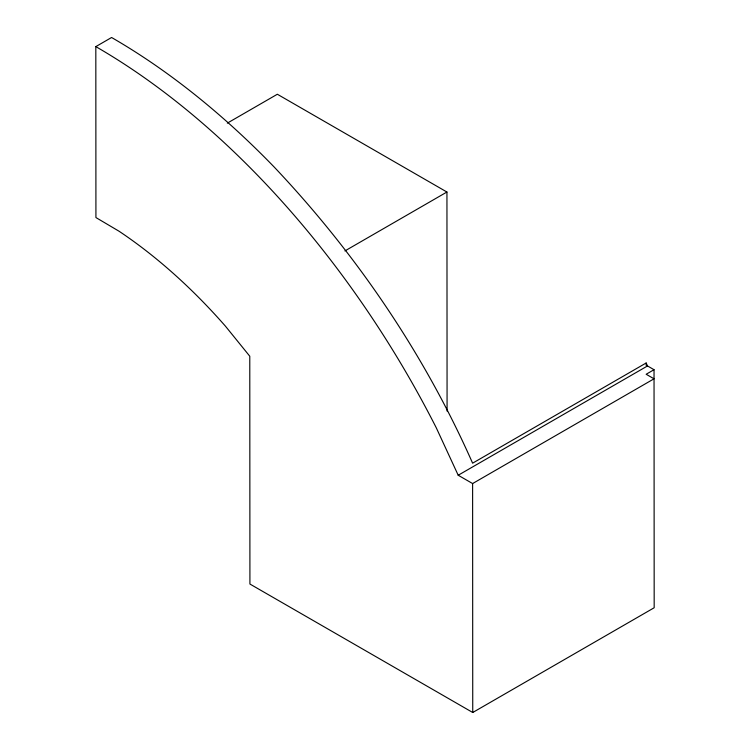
<?xml version="1.0" encoding="UTF-8"?>
<svg xmlns="http://www.w3.org/2000/svg" width="750" height="750" viewBox="0 0 750 750"><rect width="100%" height="100%" fill="white"/><g stroke="black" fill="none" stroke-linecap="round" stroke-linejoin="round"><path stroke-width="1.12" d="M95.822 46.612L111.591 37.5A624.703 360.675 60 0 1 274.228 167.081C356.241 253.8 424.303 353.962 472.613 463.181L646.153 362.991L647.512 365.953L654.038 369.703L654.178 607.753L472.744 712.5L249.919 584.034L249.778 356.231L225.422 326.156A416.278 240.338 60 0 0 118.997 231.197L95.925 217.556L95.822 46.612A624.703 360.675 60 0 1 436.294 427.838L458.203 475.247L472.613 483.553L654.038 378.806L646.153 374.259L654.038 369.703M227.325 123.131L277.341 94.247L446.944 192.037L447.075 411.084M344.916 250.931L446.934 192.019M458.203 475.247L647.512 365.953M646.153 362.991L646.153 365.325M472.613 483.553L472.744 712.5"/></g></svg>
